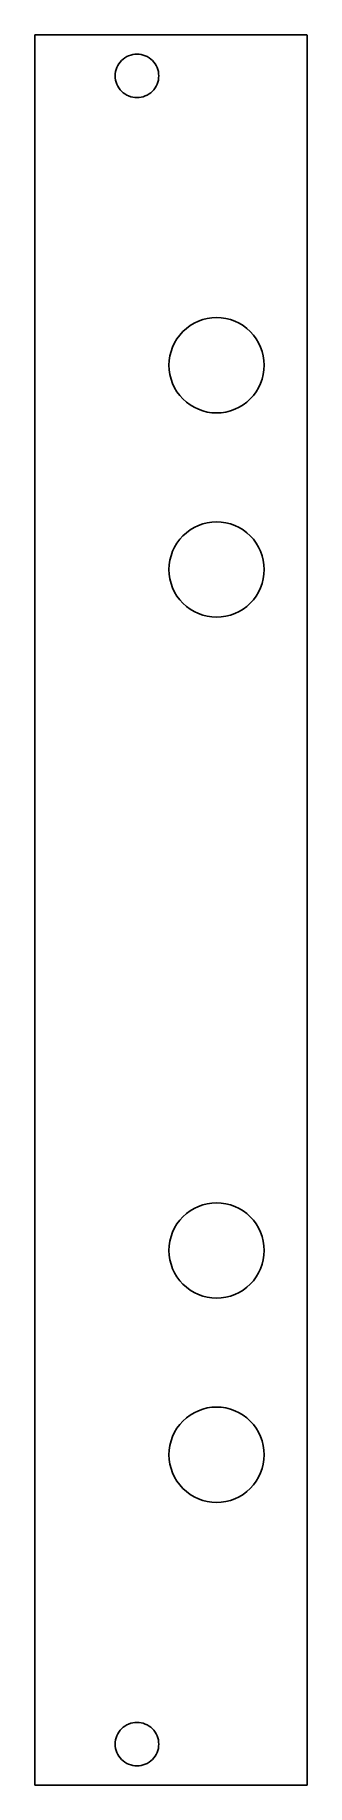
# Model space of a CAD drawing. Header units: metres. Extents: x 0 to 20, y 0 to 128.
import ezdxf

# ---------------------------------------------------------------- set-up
doc = ezdxf.new("R2010")
doc.units = ezdxf.units.M

msp = doc.modelspace()

# ---------------------------------------------------------------- linework, layer by layer
for p, q in [((20, 128.5), (0, 128.5)), ((0, 128.5), (0, 0)), ((20, 0), (20, 128.5)), ((5.93074, 125.812), (5.96889, 125.964)), ((5.96889, 125.964), (6.02179, 126.112)), ((6.02179, 126.112), (6.08891, 126.254)), ((6.08891, 126.254), (6.16965, 126.389)), ((6.16965, 126.389), (6.26317, 126.515)), ((6.26317, 126.515), (6.36862, 126.631)), ((6.36862, 126.631), (6.48497, 126.737)), ((6.48497, 126.737), (6.61108, 126.83)), ((6.61108, 126.83), (6.74576, 126.911)), ((6.74576, 126.911), (6.8877, 126.978)), ((6.8877, 126.978), (7.03554, 127.031)), ((7.03554, 127.031), (7.18785, 127.069)), ((7.18785, 127.069), (7.34317, 127.092)), ((7.34317, 127.092), (7.5, 127.1)), ((7.5, 127.1), (7.65681, 127.092)), ((7.65681, 127.092), (7.81213, 127.069)), ((7.81213, 127.069), (7.96445, 127.031)), ((7.96445, 127.031), (8.11229, 126.978)), ((8.11229, 126.978), (8.25423, 126.911)), ((8.25423, 126.911), (8.3889, 126.83)), ((8.3889, 126.83), (8.51501, 126.737)), ((8.51501, 126.737), (8.63136, 126.631)), ((8.63136, 126.631), (8.73682, 126.515)), ((8.73682, 126.515), (8.83034, 126.389)), ((8.83034, 126.389), (8.91107, 126.254)), ((8.91107, 126.254), (8.9782, 126.112)), ((8.9782, 126.112), (9.0311, 125.964)), ((9.0311, 125.964), (9.06924, 125.812)), ((5.89999, 125.5), (5.9077, 125.657)), ((5.9077, 125.343), (5.89999, 125.5)), ((5.9077, 125.657), (5.93074, 125.812)), ((5.93074, 125.188), (5.9077, 125.343)), ((5.96889, 125.036), (5.93074, 125.188)), ((6.02179, 124.888), (5.96889, 125.036)), ((6.08891, 124.746), (6.02179, 124.888)), ((6.16965, 124.611), (6.08891, 124.746)), ((8.91107, 124.746), (8.83034, 124.611)), ((8.9782, 124.888), (8.91107, 124.746)), ((9.0311, 125.036), (8.9782, 124.888)), ((9.06924, 125.188), (9.0311, 125.036)), ((9.06924, 125.812), (9.09229, 125.657)), ((9.09229, 125.343), (9.06924, 125.188)), ((9.09229, 125.657), (9.09999, 125.5)), ((9.09999, 125.5), (9.09229, 125.343)), ((6.26317, 124.485), (6.16965, 124.611)), ((6.36862, 124.369), (6.26317, 124.485)), ((6.48497, 124.263), (6.36862, 124.369)), ((6.61108, 124.17), (6.48497, 124.263)), ((6.74576, 124.089), (6.61108, 124.17)), ((6.8877, 124.022), (6.74576, 124.089)), ((7.03554, 123.969), (6.8877, 124.022)), ((7.18785, 123.931), (7.03554, 123.969)), ((7.34317, 123.908), (7.18785, 123.931)), ((7.5, 123.9), (7.34317, 123.908)), ((7.65681, 123.908), (7.5, 123.9)), ((7.81213, 123.931), (7.65681, 123.908)), ((7.96445, 123.969), (7.81213, 123.931)), ((8.11229, 124.022), (7.96445, 123.969)), ((8.25423, 124.089), (8.11229, 124.022)), ((8.3889, 124.17), (8.25423, 124.089)), ((8.51501, 124.263), (8.3889, 124.17)), ((8.63136, 124.369), (8.51501, 124.263)), ((8.73682, 124.485), (8.63136, 124.369)), ((8.83034, 124.611), (8.73682, 124.485)), ((10.6445, 106.47), (10.8751, 106.725)), ((10.8751, 106.725), (11.1296, 106.956)), ((11.1296, 106.956), (11.4055, 107.16)), ((11.4055, 107.16), (11.7001, 107.337)), ((11.7001, 107.337), (12.0106, 107.484)), ((12.0106, 107.484), (12.334, 107.599)), ((12.334, 107.599), (12.6672, 107.683)), ((12.6672, 107.683), (13.0069, 107.733)), ((13.0069, 107.733), (13.35, 107.75)), ((13.35, 107.75), (13.693, 107.733)), ((13.693, 107.733), (14.0328, 107.683)), ((14.0328, 107.683), (14.366, 107.599)), ((14.366, 107.599), (14.6894, 107.484)), ((14.6894, 107.484), (14.9999, 107.337)), ((14.9999, 107.337), (15.2945, 107.16)), ((15.2945, 107.16), (15.5704, 106.956)), ((15.5704, 106.956), (15.8249, 106.725)), ((15.8249, 106.725), (16.0555, 106.47)), ((10.0007, 105.266), (10.1164, 105.589)), ((10.1164, 105.589), (10.2633, 105.9)), ((10.2633, 105.9), (10.4398, 106.194)), ((10.4398, 106.194), (10.6445, 106.47)), ((16.0555, 106.47), (16.2601, 106.194)), ((16.2601, 106.194), (16.4367, 105.9)), ((16.4367, 105.9), (16.5836, 105.589)), ((16.5836, 105.589), (16.6993, 105.266)), ((9.84999, 104.25), (9.86685, 104.593)), ((9.86685, 103.907), (9.84999, 104.25)), ((9.86685, 104.593), (9.91725, 104.933)), ((9.91725, 104.933), (10.0007, 105.266)), ((16.6993, 105.266), (16.7827, 104.933)), ((16.7827, 104.933), (16.8331, 104.593)), ((16.8331, 104.593), (16.85, 104.25)), ((16.85, 104.25), (16.8331, 103.907)), ((9.91725, 103.567), (9.86685, 103.907)), ((10.0007, 103.234), (9.91725, 103.567)), ((10.1164, 102.911), (10.0007, 103.234)), ((10.2633, 102.6), (10.1164, 102.911)), ((16.5836, 102.911), (16.4367, 102.6)), ((16.6993, 103.234), (16.5836, 102.911)), ((16.7827, 103.567), (16.6993, 103.234)), ((16.8331, 103.907), (16.7827, 103.567)), ((10.4398, 102.305), (10.2633, 102.6)), ((10.6445, 102.03), (10.4398, 102.305)), ((10.8751, 101.775), (10.6445, 102.03)), ((11.1296, 101.544), (10.8751, 101.775)), ((11.4055, 101.34), (11.1296, 101.544)), ((15.5704, 101.544), (15.2945, 101.34)), ((15.8249, 101.775), (15.5704, 101.544)), ((16.0555, 102.03), (15.8249, 101.775)), ((16.2601, 102.305), (16.0555, 102.03)), ((16.4367, 102.6), (16.2601, 102.305)), ((11.7001, 101.163), (11.4055, 101.34)), ((12.0106, 101.016), (11.7001, 101.163)), ((12.334, 100.901), (12.0106, 101.016)), ((12.6672, 100.817), (12.334, 100.901)), ((13.0069, 100.767), (12.6672, 100.817)), ((13.35, 100.75), (13.0069, 100.767)), ((13.693, 100.767), (13.35, 100.75)), ((14.0328, 100.817), (13.693, 100.767)), ((14.366, 100.901), (14.0328, 100.817)), ((14.6894, 101.016), (14.366, 100.901)), ((14.9999, 101.163), (14.6894, 101.016)), ((15.2945, 101.34), (14.9999, 101.163)), ((12.0106, 92.4836), (12.334, 92.5993)), ((12.334, 92.5993), (12.6672, 92.6827)), ((12.6672, 92.6827), (13.0069, 92.7331)), ((13.0069, 92.7331), (13.35, 92.75)), ((13.35, 92.75), (13.693, 92.7331)), ((13.693, 92.7331), (14.0328, 92.6827)), ((14.0328, 92.6827), (14.366, 92.5993)), ((14.366, 92.5993), (14.6894, 92.4836)), ((10.4398, 91.1945), (10.6445, 91.4704)), ((10.6445, 91.4704), (10.8751, 91.7249)), ((10.8751, 91.7249), (11.1296, 91.9555)), ((11.1296, 91.9555), (11.4055, 92.1601)), ((11.4055, 92.1601), (11.7001, 92.3367)), ((11.7001, 92.3367), (12.0106, 92.4836)), ((14.6894, 92.4836), (14.9999, 92.3367)), ((14.9999, 92.3367), (15.2945, 92.1601)), ((15.2945, 92.1601), (15.5704, 91.9555)), ((15.5704, 91.9555), (15.8249, 91.7249)), ((15.8249, 91.7249), (16.0555, 91.4704)), ((16.0555, 91.4704), (16.2601, 91.1945)), ((9.91725, 89.9328), (10.0007, 90.266)), ((10.0007, 90.266), (10.1164, 90.5894)), ((10.1164, 90.5894), (10.2633, 90.8999)), ((10.2633, 90.8999), (10.4398, 91.1945)), ((16.2601, 91.1945), (16.4367, 90.8999)), ((16.4367, 90.8999), (16.5836, 90.5894)), ((16.5836, 90.5894), (16.6993, 90.266)), ((16.6993, 90.266), (16.7827, 89.9328)), ((9.84999, 89.25), (9.86685, 89.593)), ((9.86685, 88.9069), (9.84999, 89.25)), ((9.86685, 89.593), (9.91725, 89.9328)), ((9.91725, 88.5672), (9.86685, 88.9069)), ((16.7827, 89.9328), (16.8331, 89.593)), ((16.8331, 88.9069), (16.7827, 88.5672)), ((16.8331, 89.593), (16.85, 89.25)), ((16.85, 89.25), (16.8331, 88.9069)), ((10.0007, 88.234), (9.91725, 88.5672)), ((10.1164, 87.9106), (10.0007, 88.234)), ((10.2633, 87.6001), (10.1164, 87.9106)), ((10.4398, 87.3055), (10.2633, 87.6001)), ((16.4367, 87.6001), (16.2601, 87.3055)), ((16.5836, 87.9106), (16.4367, 87.6001)), ((16.6993, 88.234), (16.5836, 87.9106)), ((16.7827, 88.5672), (16.6993, 88.234)), ((10.6445, 87.0296), (10.4398, 87.3055)), ((10.8751, 86.7751), (10.6445, 87.0296)), ((11.1296, 86.5444), (10.8751, 86.7751)), ((11.4055, 86.3398), (11.1296, 86.5444)), ((11.7001, 86.1633), (11.4055, 86.3398)), ((12.0106, 86.0164), (11.7001, 86.1633)), ((14.9999, 86.1633), (14.6894, 86.0164)), ((15.2945, 86.3398), (14.9999, 86.1633)), ((15.5704, 86.5444), (15.2945, 86.3398)), ((15.8249, 86.7751), (15.5704, 86.5444)), ((16.0555, 87.0296), (15.8249, 86.7751)), ((16.2601, 87.3055), (16.0555, 87.0296)), ((12.334, 85.9007), (12.0106, 86.0164)), ((12.6672, 85.8172), (12.334, 85.9007)), ((13.0069, 85.7668), (12.6672, 85.8172)), ((13.35, 85.75), (13.0069, 85.7668)), ((13.693, 85.7668), (13.35, 85.75)), ((14.0328, 85.8172), (13.693, 85.7668)), ((14.366, 85.9007), (14.0328, 85.8172)), ((14.6894, 86.0164), (14.366, 85.9007)), ((11.7001, 42.3367), (12.0106, 42.4836)), ((12.0106, 42.4836), (12.334, 42.5993)), ((12.334, 42.5993), (12.6672, 42.6827)), ((12.6672, 42.6827), (13.0069, 42.7331)), ((13.0069, 42.7331), (13.35, 42.75)), ((13.35, 42.75), (13.693, 42.7331)), ((13.693, 42.7331), (14.0328, 42.6827)), ((14.0328, 42.6827), (14.366, 42.5993)), ((14.366, 42.5993), (14.6894, 42.4836)), ((14.6894, 42.4836), (14.9999, 42.3367)), ((10.2633, 40.8999), (10.4398, 41.1945)), ((10.4398, 41.1945), (10.6445, 41.4704)), ((10.6445, 41.4704), (10.8751, 41.7249)), ((10.8751, 41.7249), (11.1296, 41.9555)), ((11.1296, 41.9555), (11.4055, 42.1601)), ((11.4055, 42.1601), (11.7001, 42.3367)), ((14.9999, 42.3367), (15.2945, 42.1601)), ((15.2945, 42.1601), (15.5704, 41.9555)), ((15.5704, 41.9555), (15.8249, 41.7249)), ((15.8249, 41.7249), (16.0555, 41.4704)), ((16.0555, 41.4704), (16.2601, 41.1945)), ((16.2601, 41.1945), (16.4367, 40.8999)), ((9.86685, 39.593), (9.91725, 39.9328)), ((9.91725, 39.9328), (10.0007, 40.266)), ((10.0007, 40.266), (10.1164, 40.5894)), ((10.1164, 40.5894), (10.2633, 40.8999)), ((16.4367, 40.8999), (16.5836, 40.5894)), ((16.5836, 40.5894), (16.6993, 40.266)), ((16.6993, 40.266), (16.7827, 39.9328)), ((16.7827, 39.9328), (16.8331, 39.593)), ((9.84999, 39.25), (9.86685, 39.593)), ((9.86685, 38.9069), (9.84999, 39.25)), ((9.91725, 38.5672), (9.86685, 38.9069)), ((10.0007, 38.234), (9.91725, 38.5672)), ((16.7827, 38.5672), (16.6993, 38.234)), ((16.8331, 38.9069), (16.7827, 38.5672)), ((16.8331, 39.593), (16.85, 39.25)), ((16.85, 39.25), (16.8331, 38.9069)), ((10.1164, 37.9106), (10.0007, 38.234)), ((10.2633, 37.6001), (10.1164, 37.9106)), ((10.4398, 37.3055), (10.2633, 37.6001)), ((10.6445, 37.0296), (10.4398, 37.3055)), ((16.2601, 37.3055), (16.0555, 37.0296)), ((16.4367, 37.6001), (16.2601, 37.3055)), ((16.5836, 37.9106), (16.4367, 37.6001)), ((16.6993, 38.234), (16.5836, 37.9106)), ((10.8751, 36.7751), (10.6445, 37.0296)), ((11.1296, 36.5444), (10.8751, 36.7751)), ((11.4055, 36.3398), (11.1296, 36.5444)), ((11.7001, 36.1633), (11.4055, 36.3398)), ((12.0106, 36.0164), (11.7001, 36.1633)), ((12.334, 35.9007), (12.0106, 36.0164)), ((14.6894, 36.0164), (14.366, 35.9007)), ((14.9999, 36.1633), (14.6894, 36.0164)), ((15.2945, 36.3398), (14.9999, 36.1633)), ((15.5704, 36.5444), (15.2945, 36.3398)), ((15.8249, 36.7751), (15.5704, 36.5444)), ((16.0555, 37.0296), (15.8249, 36.7751)), ((12.6672, 35.8172), (12.334, 35.9007)), ((13.0069, 35.7668), (12.6672, 35.8172)), ((13.35, 35.75), (13.0069, 35.7668)), ((13.693, 35.7668), (13.35, 35.75)), ((14.0328, 35.8172), (13.693, 35.7668)), ((14.366, 35.9007), (14.0328, 35.8172)), ((11.1296, 26.9555), (11.4055, 27.1601)), ((11.4055, 27.1601), (11.7001, 27.3367)), ((11.7001, 27.3367), (12.0106, 27.4836)), ((12.0106, 27.4836), (12.334, 27.5993)), ((12.334, 27.5993), (12.6672, 27.6827)), ((12.6672, 27.6827), (13.0069, 27.7331)), ((13.0069, 27.7331), (13.35, 27.75)), ((13.35, 27.75), (13.693, 27.7331)), ((13.693, 27.7331), (14.0328, 27.6827)), ((14.0328, 27.6827), (14.366, 27.5993)), ((14.366, 27.5993), (14.6894, 27.4836)), ((14.6894, 27.4836), (14.9999, 27.3367)), ((14.9999, 27.3367), (15.2945, 27.1601)), ((15.2945, 27.1601), (15.5704, 26.9555)), ((10.1164, 25.5894), (10.2633, 25.8999)), ((10.2633, 25.8999), (10.4398, 26.1945)), ((10.4398, 26.1945), (10.6445, 26.4704)), ((10.6445, 26.4704), (10.8751, 26.7249)), ((10.8751, 26.7249), (11.1296, 26.9555)), ((15.5704, 26.9555), (15.8249, 26.7249)), ((15.8249, 26.7249), (16.0555, 26.4704)), ((16.0555, 26.4704), (16.2601, 26.1945)), ((16.2601, 26.1945), (16.4367, 25.8999)), ((16.4367, 25.8999), (16.5836, 25.5894)), ((9.84999, 24.25), (9.86685, 24.593)), ((9.86685, 24.593), (9.91725, 24.9328)), ((9.91725, 24.9328), (10.0007, 25.266)), ((10.0007, 25.266), (10.1164, 25.5894)), ((16.5836, 25.5894), (16.6993, 25.266)), ((16.6993, 25.266), (16.7827, 24.9328)), ((16.7827, 24.9328), (16.8331, 24.593)), ((16.8331, 24.593), (16.85, 24.25)), ((9.86685, 23.9069), (9.84999, 24.25)), ((9.91725, 23.5672), (9.86685, 23.9069)), ((10.0007, 23.234), (9.91725, 23.5672)), ((10.1164, 22.9106), (10.0007, 23.234)), ((16.6993, 23.234), (16.5836, 22.9106)), ((16.7827, 23.5672), (16.6993, 23.234)), ((16.8331, 23.9069), (16.7827, 23.5672)), ((16.85, 24.25), (16.8331, 23.9069)), ((10.2633, 22.6001), (10.1164, 22.9106)), ((10.4398, 22.3055), (10.2633, 22.6001)), ((10.6445, 22.0296), (10.4398, 22.3055)), ((10.8751, 21.7751), (10.6445, 22.0296)), ((16.0555, 22.0296), (15.8249, 21.7751)), ((16.2601, 22.3055), (16.0555, 22.0296)), ((16.4367, 22.6001), (16.2601, 22.3055)), ((16.5836, 22.9106), (16.4367, 22.6001)), ((11.1296, 21.5444), (10.8751, 21.7751)), ((11.4055, 21.3398), (11.1296, 21.5444)), ((11.7001, 21.1633), (11.4055, 21.3398)), ((12.0106, 21.0164), (11.7001, 21.1633)), ((12.334, 20.9007), (12.0106, 21.0164)), ((12.6672, 20.8172), (12.334, 20.9007)), ((13.0069, 20.7668), (12.6672, 20.8172)), ((13.35, 20.75), (13.0069, 20.7668)), ((13.693, 20.7668), (13.35, 20.75)), ((14.0328, 20.8172), (13.693, 20.7668)), ((14.366, 20.9007), (14.0328, 20.8172)), ((14.6894, 21.0164), (14.366, 20.9007)), ((14.9999, 21.1633), (14.6894, 21.0164)), ((15.2945, 21.3398), (14.9999, 21.1633)), ((15.5704, 21.5444), (15.2945, 21.3398)), ((15.8249, 21.7751), (15.5704, 21.5444)), ((6.08891, 3.75423), (6.16965, 3.8889)), ((6.16965, 3.8889), (6.26317, 4.01501)), ((6.26317, 4.01501), (6.36862, 4.13136)), ((6.36862, 4.13136), (6.48497, 4.23682)), ((6.48497, 4.23682), (6.61108, 4.33034)), ((6.61108, 4.33034), (6.74576, 4.41107)), ((6.74576, 4.41107), (6.8877, 4.4782)), ((6.8877, 4.4782), (7.03554, 4.5311)), ((7.03554, 4.5311), (7.18785, 4.56924)), ((7.18785, 4.56924), (7.34317, 4.59229)), ((7.34317, 4.59229), (7.5, 4.59999)), ((7.5, 4.59999), (7.65681, 4.59229)), ((7.65681, 4.59229), (7.81213, 4.56924)), ((7.81213, 4.56924), (7.96445, 4.5311)), ((7.96445, 4.5311), (8.11229, 4.4782)), ((8.11229, 4.4782), (8.25423, 4.41107)), ((8.25423, 4.41107), (8.3889, 4.33034)), ((8.3889, 4.33034), (8.51501, 4.23682)), ((8.51501, 4.23682), (8.63136, 4.13136)), ((8.63136, 4.13136), (8.73682, 4.01501)), ((8.73682, 4.01501), (8.83034, 3.8889)), ((8.83034, 3.8889), (8.91107, 3.75423)), ((5.89999, 3), (5.9077, 3.15681)), ((5.9077, 2.84317), (5.89999, 3)), ((5.9077, 3.15681), (5.93074, 3.31213)), ((5.93074, 2.68785), (5.9077, 2.84317)), ((5.93074, 3.31213), (5.96889, 3.46445)), ((5.96889, 2.53554), (5.93074, 2.68785)), ((5.96889, 3.46445), (6.02179, 3.61229)), ((6.02179, 3.61229), (6.08891, 3.75423)), ((8.91107, 3.75423), (8.9782, 3.61229)), ((8.9782, 3.61229), (9.0311, 3.46445)), ((9.0311, 3.46445), (9.06924, 3.31213)), ((9.06924, 2.68785), (9.0311, 2.53554)), ((9.06924, 3.31213), (9.09229, 3.15681)), ((9.09229, 2.84317), (9.06924, 2.68785)), ((9.09229, 3.15681), (9.09999, 3)), ((9.09999, 3), (9.09229, 2.84317)), ((6.02179, 2.3877), (5.96889, 2.53554)), ((6.08891, 2.24576), (6.02179, 2.3877)), ((6.16965, 2.11108), (6.08891, 2.24576)), ((6.26317, 1.98497), (6.16965, 2.11108)), ((6.36862, 1.86862), (6.26317, 1.98497)), ((6.48497, 1.76317), (6.36862, 1.86862)), ((6.61108, 1.66965), (6.48497, 1.76317)), ((6.74576, 1.58891), (6.61108, 1.66965)), ((6.8877, 1.52179), (6.74576, 1.58891)), ((7.03554, 1.46889), (6.8877, 1.52179)), ((7.18785, 1.43074), (7.03554, 1.46889)), ((7.34317, 1.4077), (7.18785, 1.43074)), ((7.5, 1.39999), (7.34317, 1.4077)), ((7.65681, 1.4077), (7.5, 1.39999)), ((7.81213, 1.43074), (7.65681, 1.4077)), ((7.96445, 1.46889), (7.81213, 1.43074)), ((8.11229, 1.52179), (7.96445, 1.46889)), ((8.25423, 1.58891), (8.11229, 1.52179)), ((8.3889, 1.66965), (8.25423, 1.58891)), ((8.51501, 1.76317), (8.3889, 1.66965)), ((8.63136, 1.86862), (8.51501, 1.76317)), ((8.73682, 1.98497), (8.63136, 1.86862)), ((8.83034, 2.11108), (8.73682, 1.98497)), ((8.91107, 2.24576), (8.83034, 2.11108)), ((8.9782, 2.3877), (8.91107, 2.24576)), ((9.0311, 2.53554), (8.9782, 2.3877)), ((0, 0), (20, 0))]:
    msp.add_line(p, q)

doc.saveas('drawing.dxf')
